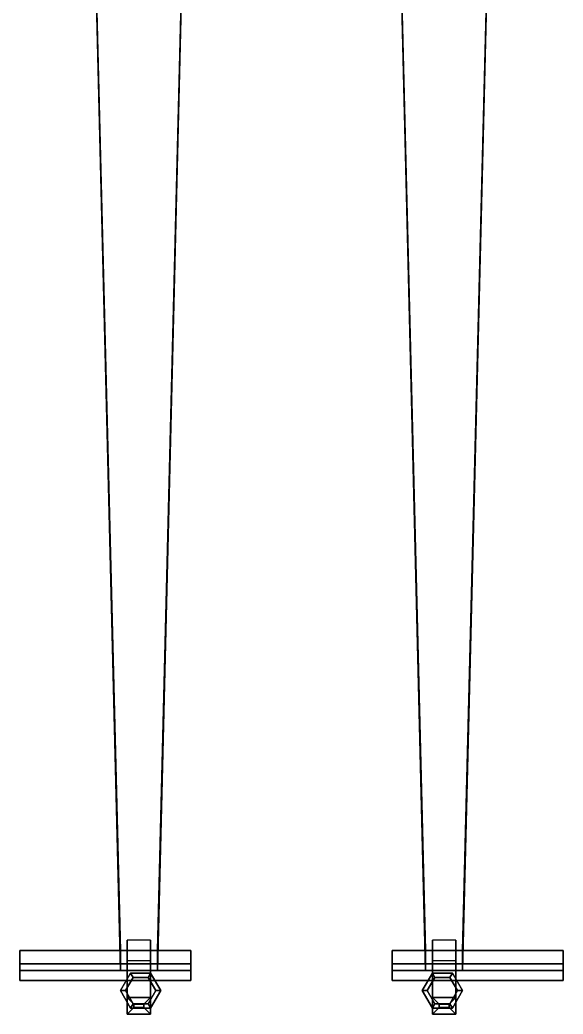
# Model space of a CAD drawing. Extents: x -1.26 to 1.26, y -4.74 to 2.87.
# Drawn here: x -0.81 to 0.81, y -4.74 to -1.776 of the extents above; entities that cross this region are included whole.
import ezdxf

# ---------------------------------------------------------------- set-up
doc = ezdxf.new("R2010")
doc.units = 0
doc.layers.add('SUPPORTS', color=5, linetype='CONTINUOUS')

msp = doc.modelspace()

# ---------------------------------------------------------------- linework, layer by layer
at = {"layer": 'SUPPORTS'}
for points in [[(-0.6, -0.96, 0.55), (-0.51, -4.55, 0.34), (-0.51, -4.61, 0.45), (-0.6, -0.96, 0.84)], [(-0.6, -0.96, 0.84), (-0.51, -4.61, 0.45), (-0.4, -4.61, 0.45), (-0.31, -0.96, 0.84)], [(-0.31, -0.96, 0.55), (-0.4, -4.55, 0.34), (-0.51, -4.55, 0.34), (-0.6, -0.96, 0.55)], [(-0.4, -4.61, 0.45), (-0.4, -4.55, 0.34), (-0.31, -0.96, 0.55), (-0.31, -0.96, 0.84)], [(0.31, -0.96, 0.55), (0.4, -4.55, 0.34), (0.4, -4.61, 0.45), (0.31, -0.96, 0.84)], [(0.6, -0.96, 0.55), (0.51, -4.55, 0.34), (0.4, -4.55, 0.34), (0.31, -0.96, 0.55)], [(0.31, -0.96, 0.84), (0.4, -4.61, 0.45), (0.51, -4.61, 0.45), (0.6, -0.96, 0.84)], [(0.51, -4.61, 0.45), (0.51, -4.55, 0.34), (0.6, -0.96, 0.55), (0.6, -0.96, 0.84)], [(-0.42, -4.69, 0.57), (-0.42, -4.52, 0.45), (-0.49, -4.52, 0.45), (-0.49, -4.69, 0.57)], [(-0.49, -4.52, 0.45), (-0.49, -4.58, 0.45), (-0.49, -4.74, 0.56), (-0.49, -4.69, 0.57)], [(-0.42, -4.74, 0.56), (-0.42, -4.58, 0.45), (-0.42, -4.52, 0.45), (-0.42, -4.69, 0.57)], [(0.42, -4.52, 0.45), (0.42, -4.58, 0.45), (0.42, -4.74, 0.56), (0.42, -4.69, 0.57)], [(0.49, -4.69, 0.57), (0.49, -4.52, 0.45), (0.42, -4.52, 0.45), (0.42, -4.69, 0.57)], [(0.49, -4.74, 0.56), (0.49, -4.58, 0.45), (0.49, -4.52, 0.45), (0.49, -4.69, 0.57)], [(-0.81, -4.61, 0.45), (-0.81, -4.55, 0.34), (-0.3, -4.55, 0.34), (-0.3, -4.61, 0.45)], [(-0.3, -4.61, 0.45), (-0.3, -4.55, 0.34), (-0.81, -4.55, 0.34), (-0.81, -4.61, 0.45)], [(-0.3, -4.55, 0.34), (-0.3, -4.55, 0.29), (-0.81, -4.55, 0.29), (-0.81, -4.55, 0.34)], [(-0.81, -4.55, 0.34), (-0.81, -4.55, 0.29), (-0.3, -4.55, 0.29), (-0.3, -4.55, 0.34)], [(-0.81, -4.55, 0.29), (-0.81, -4.59, 0.19), (-0.3, -4.59, 0.19), (-0.3, -4.55, 0.29)], [(-0.3, -4.55, 0.29), (-0.3, -4.59, 0.19), (-0.81, -4.59, 0.19), (-0.81, -4.55, 0.29)], [(0.3, -4.55, 0.34), (0.3, -4.55, 0.29), (0.81, -4.55, 0.29), (0.81, -4.55, 0.34)], [(0.81, -4.55, 0.34), (0.81, -4.55, 0.29), (0.3, -4.55, 0.29), (0.3, -4.55, 0.34)], [(0.81, -4.55, 0.29), (0.81, -4.59, 0.19), (0.3, -4.59, 0.19), (0.3, -4.55, 0.29)], [(0.3, -4.55, 0.29), (0.3, -4.59, 0.19), (0.81, -4.59, 0.19), (0.81, -4.55, 0.29)], [(0.81, -4.61, 0.45), (0.81, -4.55, 0.34), (0.3, -4.55, 0.34), (0.3, -4.61, 0.45)], [(0.3, -4.61, 0.45), (0.3, -4.55, 0.34), (0.81, -4.55, 0.34), (0.81, -4.61, 0.45)], [(-0.49, -4.74, 0.56), (-0.49, -4.58, 0.45), (-0.42, -4.58, 0.45), (-0.42, -4.74, 0.56)], [(0.42, -4.74, 0.56), (0.42, -4.58, 0.45), (0.49, -4.58, 0.45), (0.49, -4.74, 0.56)], [(-0.3, -4.64, 0.47), (-0.3, -4.61, 0.45), (-0.81, -4.61, 0.45), (-0.81, -4.64, 0.47)], [(-0.81, -4.64, 0.47), (-0.81, -4.61, 0.45), (-0.3, -4.61, 0.45), (-0.3, -4.64, 0.47)], [(-0.51, -4.67, 0.48), (-0.495, -4.67, 0.4887), (-0.4725, -4.631, 0.4887), (-0.48, -4.618, 0.48)], [(-0.495, -4.67, 0.4713), (-0.51, -4.67, 0.48), (-0.48, -4.618, 0.48), (-0.4725, -4.631, 0.4713)], [(-0.48, -4.618, 0.48), (-0.4725, -4.631, 0.4887), (-0.4275, -4.631, 0.4887), (-0.42, -4.618, 0.48)], [(-0.4725, -4.631, 0.4713), (-0.48, -4.618, 0.48), (-0.42, -4.618, 0.48), (-0.4275, -4.631, 0.4713)], [(-0.42, -4.618, 0.48), (-0.4275, -4.631, 0.4887), (-0.405, -4.67, 0.4887), (-0.39, -4.67, 0.48)], [(-0.4275, -4.631, 0.4713), (-0.42, -4.618, 0.48), (-0.39, -4.67, 0.48), (-0.405, -4.67, 0.4713)], [(0.81, -4.64, 0.47), (0.81, -4.61, 0.45), (0.3, -4.61, 0.45), (0.3, -4.64, 0.47)], [(0.3, -4.64, 0.47), (0.3, -4.61, 0.45), (0.81, -4.61, 0.45), (0.81, -4.64, 0.47)], [(0.39, -4.67, 0.48), (0.405, -4.67, 0.4887), (0.4275, -4.631, 0.4887), (0.42, -4.618, 0.48)], [(0.405, -4.67, 0.4713), (0.39, -4.67, 0.48), (0.42, -4.618, 0.48), (0.4275, -4.631, 0.4713)], [(0.42, -4.618, 0.48), (0.4275, -4.631, 0.4887), (0.4725, -4.631, 0.4887), (0.48, -4.618, 0.48)], [(0.4275, -4.631, 0.4713), (0.42, -4.618, 0.48), (0.48, -4.618, 0.48), (0.4725, -4.631, 0.4713)], [(0.48, -4.618, 0.48), (0.4725, -4.631, 0.4887), (0.495, -4.67, 0.4887), (0.51, -4.67, 0.48)], [(0.4725, -4.631, 0.4713), (0.48, -4.618, 0.48), (0.51, -4.67, 0.48), (0.495, -4.67, 0.4713)], [(-0.495, -4.67, 0.4887), (-0.495, -4.67, 0.4713), (-0.4725, -4.631, 0.4713), (-0.4725, -4.631, 0.4887)], [(-0.4725, -4.631, 0.4887), (-0.4725, -4.631, 0.4713), (-0.4275, -4.631, 0.4713), (-0.4275, -4.631, 0.4887)], [(-0.4275, -4.631, 0.4887), (-0.4275, -4.631, 0.4713), (-0.405, -4.67, 0.4713), (-0.405, -4.67, 0.4887)], [(0.405, -4.67, 0.4887), (0.405, -4.67, 0.4713), (0.4275, -4.631, 0.4713), (0.4275, -4.631, 0.4887)], [(0.4275, -4.631, 0.4887), (0.4275, -4.631, 0.4713), (0.4725, -4.631, 0.4713), (0.4725, -4.631, 0.4887)], [(0.4725, -4.631, 0.4887), (0.4725, -4.631, 0.4713), (0.495, -4.67, 0.4713), (0.495, -4.67, 0.4887)], [(-0.48, -4.722, 0.48), (-0.4725, -4.709, 0.4887), (-0.495, -4.67, 0.4887), (-0.51, -4.67, 0.48)], [(-0.4725, -4.709, 0.4713), (-0.48, -4.722, 0.48), (-0.51, -4.67, 0.48), (-0.495, -4.67, 0.4713)], [(-0.4725, -4.709, 0.4887), (-0.4725, -4.709, 0.4713), (-0.495, -4.67, 0.4713), (-0.495, -4.67, 0.4887)], [(-0.39, -4.67, 0.48), (-0.405, -4.67, 0.4887), (-0.4275, -4.709, 0.4887), (-0.42, -4.722, 0.48)], [(-0.405, -4.67, 0.4887), (-0.405, -4.67, 0.4713), (-0.4275, -4.709, 0.4713), (-0.4275, -4.709, 0.4887)], [(-0.405, -4.67, 0.4713), (-0.39, -4.67, 0.48), (-0.42, -4.722, 0.48), (-0.4275, -4.709, 0.4713)], [(0.42, -4.722, 0.48), (0.4275, -4.709, 0.4887), (0.405, -4.67, 0.4887), (0.39, -4.67, 0.48)], [(0.4275, -4.709, 0.4713), (0.42, -4.722, 0.48), (0.39, -4.67, 0.48), (0.405, -4.67, 0.4713)], [(0.4275, -4.709, 0.4887), (0.4275, -4.709, 0.4713), (0.405, -4.67, 0.4713), (0.405, -4.67, 0.4887)], [(0.51, -4.67, 0.48), (0.495, -4.67, 0.4887), (0.4725, -4.709, 0.4887), (0.48, -4.722, 0.48)], [(0.495, -4.67, 0.4887), (0.495, -4.67, 0.4713), (0.4725, -4.709, 0.4713), (0.4725, -4.709, 0.4887)], [(0.495, -4.67, 0.4713), (0.51, -4.67, 0.48), (0.48, -4.722, 0.48), (0.4725, -4.709, 0.4713)], [(-0.44, -4.71, 0.73), (-0.42, -4.69, 0.57), (-0.49, -4.69, 0.57), (-0.47, -4.71, 0.73)], [(-0.49, -4.69, 0.57), (-0.49, -4.74, 0.56), (-0.47, -4.72, 0.73), (-0.47, -4.71, 0.73)], [(-0.42, -4.722, 0.48), (-0.4275, -4.709, 0.4887), (-0.4725, -4.709, 0.4887), (-0.48, -4.722, 0.48)], [(-0.4275, -4.709, 0.4713), (-0.42, -4.722, 0.48), (-0.48, -4.722, 0.48), (-0.4725, -4.709, 0.4713)], [(-0.4275, -4.709, 0.4887), (-0.4275, -4.709, 0.4713), (-0.4725, -4.709, 0.4713), (-0.4725, -4.709, 0.4887)], [(-0.47, -4.71, 0.73), (-0.47, -4.72, 0.73), (-0.44, -4.72, 0.73), (-0.44, -4.71, 0.73)], [(-0.44, -4.72, 0.73), (-0.42, -4.74, 0.56), (-0.42, -4.69, 0.57), (-0.44, -4.71, 0.73)], [(0.47, -4.71, 0.73), (0.49, -4.69, 0.57), (0.42, -4.69, 0.57), (0.44, -4.71, 0.73)], [(0.42, -4.69, 0.57), (0.42, -4.74, 0.56), (0.44, -4.72, 0.73), (0.44, -4.71, 0.73)], [(0.48, -4.722, 0.48), (0.4725, -4.709, 0.4887), (0.4275, -4.709, 0.4887), (0.42, -4.722, 0.48)], [(0.4725, -4.709, 0.4713), (0.48, -4.722, 0.48), (0.42, -4.722, 0.48), (0.4275, -4.709, 0.4713)], [(0.4725, -4.709, 0.4887), (0.4725, -4.709, 0.4713), (0.4275, -4.709, 0.4713), (0.4275, -4.709, 0.4887)], [(0.44, -4.71, 0.73), (0.44, -4.72, 0.73), (0.47, -4.72, 0.73), (0.47, -4.71, 0.73)], [(0.47, -4.72, 0.73), (0.49, -4.74, 0.56), (0.49, -4.69, 0.57), (0.47, -4.71, 0.73)], [(-0.47, -4.72, 0.73), (-0.49, -4.74, 0.56), (-0.42, -4.74, 0.56), (-0.44, -4.72, 0.73)], [(0.44, -4.72, 0.73), (0.42, -4.74, 0.56), (0.49, -4.74, 0.56), (0.47, -4.72, 0.73)]]:
    msp.add_3dface(points, dxfattribs=at)

doc.saveas('drawing.dxf')
